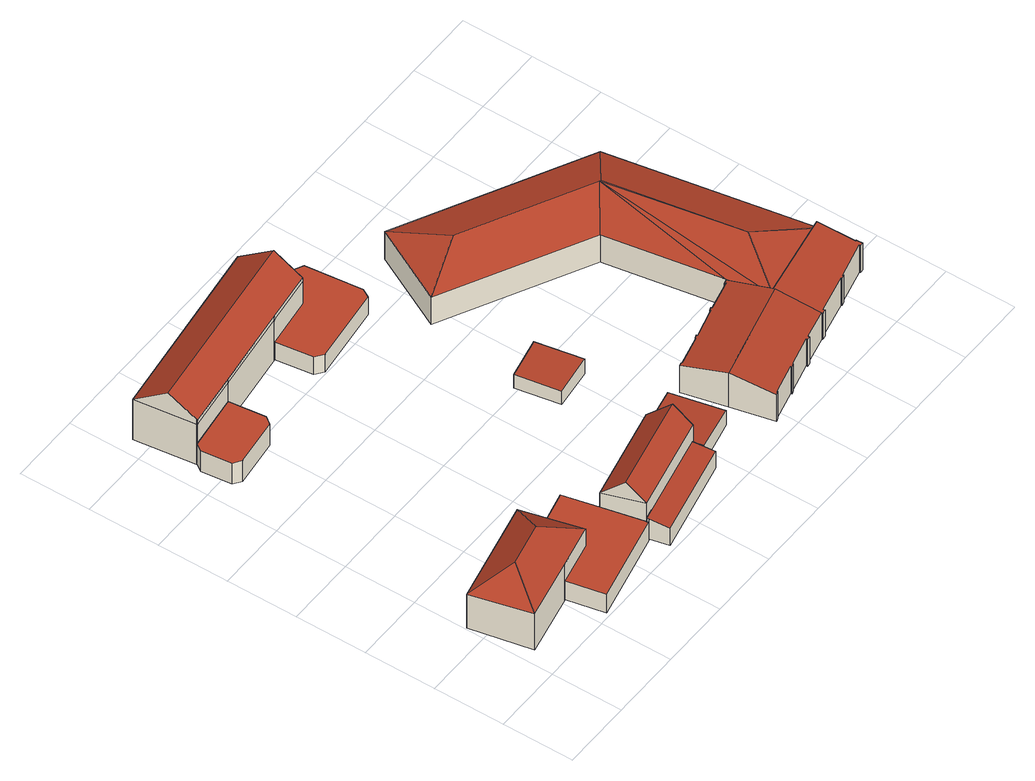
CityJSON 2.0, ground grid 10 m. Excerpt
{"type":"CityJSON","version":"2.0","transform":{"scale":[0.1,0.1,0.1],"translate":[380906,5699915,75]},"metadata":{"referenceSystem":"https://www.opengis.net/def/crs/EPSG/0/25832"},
"CityObjects":{
"building1":{"type":"Building","attributes":{"Gemeindeschluessel":"05954036","Geometrietyp2DReferenz":"3000","function":"31001_2010","roofType":"5000","measuredHeight":9.81},"address":[{"country":"Germany","locality":"Witten","thoroughfareNumber":"29","thoroughfareName":"Querenburger Straße"}],"geometry":[{"type":"Solid","lod":"2","boundaries":[[[[0,1,2,3]],[[4,5,1,0]],[[6,7,5,4]],[[8,9,7,6]],[[10,11,9,8]],[[3,2,11,10]],[[3,10,12]],[[4,0,13,6]],[[6,13,12,10,8]],[[0,3,12,13]],[[1,5,7,9,11,2]]]],"semantics":{"surfaces":[{"type":"WallSurface"},{"type":"RoofSurface"},{"type":"GroundSurface"}],"values":[[0,0,0,0,0,0,1,1,1,1,2]]}}]},
"building2":{"type":"Building","attributes":{"Gemeindeschluessel":"05954036","Geometrietyp2DReferenz":"3000","function":"31001_2010","roofType":"1000","measuredHeight":3.23},"geometry":[{"type":"Solid","lod":"2","boundaries":[[[[14,15,16,17]],[[18,19,15,14]],[[20,21,19,18]],[[22,23,21,20]],[[24,25,23,22]],[[26,27,25,24]],[[28,29,27,26]],[[17,16,29,28]],[[26,24,22,20,18,14,17,28]],[[15,19,21,23,25,27,29,16]]]],"semantics":{"surfaces":[{"type":"WallSurface"},{"type":"RoofSurface"},{"type":"GroundSurface"}],"values":[[0,0,0,0,0,0,0,0,1,2]]}}]},
"building3":{"type":"Building","attributes":{"Gemeindeschluessel":"05954036","Geometrietyp2DReferenz":"3000","function":"31001_1100","roofType":"1000","measuredHeight":3.6},"geometry":[{"type":"Solid","lod":"2","boundaries":[[[[30,31,32,33]],[[34,35,31,30]],[[36,37,35,34]],[[38,39,37,36]],[[40,41,39,38]],[[42,43,41,40]],[[44,45,43,42]],[[33,32,45,44]],[[42,40,38,36,34,30,33,44]],[[31,35,37,39,41,43,45,32]]]],"semantics":{"surfaces":[{"type":"WallSurface"},{"type":"RoofSurface"},{"type":"GroundSurface"}],"values":[[0,0,0,0,0,0,0,0,1,2]]}}]},
"building4":{"type":"Building","attributes":{"Gemeindeschluessel":"05954036","Geometrietyp2DReferenz":"3000","function":"31001_1010","roofType":"2100","measuredHeight":3.44},"geometry":[{"type":"Solid","lod":"2","boundaries":[[[[46,47,48,49]],[[50,51,47,46]],[[52,53,51,50]],[[54,55,53,52]],[[49,48,55,54]],[[52,50,46,49,54]],[[47,51,53,55,48]]]],"semantics":{"surfaces":[{"type":"WallSurface"},{"type":"RoofSurface"},{"type":"GroundSurface"}],"values":[[0,0,0,0,0,1,2]]}}]},
"building5":{"type":"Building","attributes":{"Gemeindeschluessel":"05954036","Geometrietyp2DReferenz":"3000","function":"31001_1010","roofType":"3100","measuredHeight":8.55},"address":[{"country":"Germany","locality":"Witten","thoroughfareNumber":"27","thoroughfareName":"Querenburger Straße"}],"geometry":[{"type":"Solid","lod":"2","boundaries":[[[[56,57,58,59]],[[60,61,57,56]],[[62,63,61,60]],[[59,58,63,62]],[[56,64,60]],[[62,65,59]],[[59,65,64,56]],[[60,64,65,62]],[[57,61,63,58]]]],"semantics":{"surfaces":[{"type":"WallSurface"},{"type":"RoofSurface"},{"type":"GroundSurface"}],"values":[[0,0,0,0,0,0,1,1,2]]}}]},
"building6":{"type":"Building","attributes":{"Gemeindeschluessel":"05954036","Geometrietyp2DReferenz":"3000","function":"31001_1100","roofType":"5000","measuredHeight":10.37},"address":[{"country":"Germany","locality":"Witten","thoroughfareNumber":"25","thoroughfareName":"Querenburger Straße"}],"geometry":[{"type":"Solid","lod":"2","boundaries":[[[[66,67,68,69]],[[70,71,67,66]],[[72,73,71,70]],[[74,75,73,72]],[[76,77,75,74]],[[78,79,77,76]],[[80,81,79,78]],[[69,68,81,80]],[[82,69,80,83]],[[84,82,83,85,86,87,88,89]],[[89,88,72,70]],[[88,87,74,72]],[[87,86,76,74]],[[86,85,78,76]],[[85,83,80,78]],[[84,89,70,66]],[[82,84,66,69]],[[67,71,73,75,77,79,81,68]]]],"semantics":{"surfaces":[{"type":"WallSurface"},{"type":"RoofSurface"},{"type":"GroundSurface"}],"values":[[0,0,0,0,0,0,0,0,1,1,0,0,0,0,0,0,0,2]]}}]},
"building7":{"type":"Building","attributes":{"Gemeindeschluessel":"05954036","Geometrietyp2DReferenz":"3000","function":"31001_2460","roofType":"2100","measuredHeight":2.88},"geometry":[{"type":"Solid","lod":"2","boundaries":[[[[90,91,92,93]],[[94,95,91,90]],[[96,97,95,94]],[[98,99,97,96]],[[93,92,99,98]],[[96,94,90,93,98]],[[91,95,97,99,92]]]],"semantics":{"surfaces":[{"type":"WallSurface"},{"type":"RoofSurface"},{"type":"GroundSurface"}],"values":[[0,0,0,0,0,1,2]]}}]},
"building8":{"type":"Building","attributes":{"Gemeindeschluessel":"05954036","Geometrietyp2DReferenz":"3000","function":"31001_1100","roofType":"1000","measuredHeight":3},"geometry":[{"type":"Solid","lod":"2","boundaries":[[[[100,101,102,103]],[[104,105,101,100]],[[106,107,105,104]],[[108,109,107,106]],[[110,111,109,108]],[[112,113,111,110]],[[114,115,113,112]],[[116,117,115,114]],[[103,102,117,116]],[[114,112,110,108,106,104,100,103,116]],[[101,105,107,109,111,113,115,117,102]]]],"semantics":{"surfaces":[{"type":"WallSurface"},{"type":"RoofSurface"},{"type":"GroundSurface"}],"values":[[0,0,0,0,0,0,0,0,0,1,2]]}}]},
"building9":{"type":"Building","attributes":{"Gemeindeschluessel":"05954036","Geometrietyp2DReferenz":"3000","function":"31001_2460","roofType":"2100","measuredHeight":2.59},"geometry":[{"type":"Solid","lod":"2","boundaries":[[[[118,119,120,121]],[[122,123,119,118]],[[124,125,123,122]],[[121,120,125,124]],[[122,118,121,124]],[[119,123,125,120]]]],"semantics":{"surfaces":[{"type":"WallSurface"},{"type":"RoofSurface"},{"type":"GroundSurface"}],"values":[[0,0,0,0,1,2]]}}]},
"building10":{"type":"Building","attributes":{"Gemeindeschluessel":"05954036","Geometrietyp2DReferenz":"3000","function":"31001_2100"},"children":["building10-1","building10-2"]},
"building10-1":{"type":"BuildingPart","attributes":{"roofType":"3100","measuredHeight":5.89},"parents":["building10"],"geometry":[{"type":"Solid","lod":"2","boundaries":[[[[126,127,128,129]],[[130,131,127,126]],[[132,133,131,130]],[[134,135,133,132]],[[136,137,135,134]],[[138,139,137,136]],[[140,141,139,138]],[[142,143,141,140]],[[144,145,143,142]],[[146,147,145,144]],[[148,149,147,146]],[[150,151,149,148]],[[152,153,151,150]],[[154,155,153,152]],[[156,157,155,154]],[[158,159,157,156]],[[160,161,159,158]],[[162,163,161,160]],[[164,165,163,162]],[[166,167,165,164]],[[168,169,167,166]],[[170,171,169,168]],[[172,173,171,170]],[[174,175,173,172]],[[176,177,175,174]],[[178,179,180,181,182]],[[129,128,179,178]],[[176,174,172,170,168,166,164,162,160,158,156,154,152,150,148,146,183]],[[144,142,140,138,136,134,132,130,126,129,178,182,183,146]],[[127,131,133,135,137,139,141,143,145,147,149,151,153,155,157,159,161,163,165,167,169,171,173,175,177,184,180,179,128]],[[176,183,185]],[[177,176,185,184]],[[181,185,183,182]],[[185,181,180,184]]]],"semantics":{"surfaces":[{"type":"WallSurface"},{"type":"RoofSurface"},{"type":"GroundSurface"},{"type":"ClosureSurface"}],"values":[[0,0,0,0,0,0,0,0,0,0,0,0,0,0,0,0,0,0,0,0,0,0,0,0,0,0,0,1,1,2,0,3,0,3]]}}]},
"building10-2":{"type":"BuildingPart","attributes":{"roofType":"2100","measuredHeight":5.85},"parents":["building10"],"geometry":[{"type":"Solid","lod":"2","boundaries":[[[[186,187,177,176]],[[188,189,187,186]],[[190,191,189,188]],[[192,193,191,190]],[[194,195,193,192]],[[196,197,195,194]],[[198,199,197,196]],[[200,201,199,198]],[[202,203,201,200]],[[204,205,203,202]],[[206,207,205,204]],[[208,209,207,206]],[[210,211,209,208]],[[212,213,211,210]],[[214,215,213,212]],[[181,180,215,214]],[[214,212,210,208,206,204,202,200,198,196,194,192,190,188,186,176,185,181]],[[187,189,191,193,195,197,199,201,203,205,207,209,211,213,215,180,184,177]],[[184,185,176,177]],[[180,181,185,184]]]],"semantics":{"surfaces":[{"type":"WallSurface"},{"type":"RoofSurface"},{"type":"GroundSurface"},{"type":"ClosureSurface"}],"values":[[0,0,0,0,0,0,0,0,0,0,0,0,0,0,0,0,1,2,3,3]]}}]},
"building11":{"type":"Building","attributes":{"Gemeindeschluessel":"05954036","Geometrietyp2DReferenz":"3000","function":"31001_2100","roofType":"5000","measuredHeight":6.95},"geometry":[{"type":"Solid","lod":"2","boundaries":[[[[216,217,218,219]],[[220,221,217,216]],[[222,223,221,220]],[[224,225,223,222]],[[226,227,225,224]],[[228,229,227,226]],[[230,231,229,228]],[[219,218,231,230]],[[232,233,234]],[[226,232,234]],[[228,226,234]],[[234,230,228]],[[224,222,232]],[[232,226,224]],[[232,222,220,233]],[[234,233,220,216,235]],[[216,219,235]],[[235,219,230,234]],[[217,221,223,225,227,229,231,218]]]],"semantics":{"surfaces":[{"type":"WallSurface"},{"type":"RoofSurface"},{"type":"GroundSurface"}],"values":[[0,0,0,0,0,0,0,0,1,1,1,1,1,1,1,1,1,1,2]]}}]}
},
"vertices":[
[149,157,59],[149,157,1],[2,126,1],[2,126,59],[155,129,60],[155,129,1],[167,71,63],[167,71,1],[106,58,63],[106,58,1],[20,40,63],[20,40,1],[48,88,99],[109,101,99],
[117,5,34],[117,5,2],[241,32,2],[241,32,34],[106,58,34],[106,58,2],[167,71,34],[167,71,2],[155,129,34],[155,129,2],[217,143,34],[217,143,2],[228,94,34],[228,94,2],[241,35,34],[241,35,2],
[29,485,40],[29,485,4],[40,477,4],[40,477,40],[24,527,40],[24,527,4],[32,538,40],[32,538,4],[32,537,40],[32,537,4],[108,547,40],[108,547,4],[114,496,40],[114,496,4],[106,485,40],[106,485,4],
[241,35,40],[241,35,6],[241,32,6],[241,32,40],[373,64,40],[373,64,6],[380,34,35],[380,34,6],[247,5,35],[247,5,6],
[363,123,58],[363,123,5],[228,94,5],[228,94,58],[376,64,65],[376,64,5],[241,35,65],[241,35,5],[371,90,90],[235,61,90],
[287,607,72],[287,607,3],[281,656,3],[281,656,72],[292,570,72],[292,570,3],[222,561,72],[222,561,3],[108,547,72],[108,547,3],[32,537,72],[32,537,3],[32,538,72],[32,538,3],[21,623,72],[21,623,3],[287,608,107],[27,576,107],[287,607,106],[32,538,80],[32,537,79],[108,547,79],[222,561,79],[292,570,79],
[363,123,36],[363,123,7],[376,64,7],[376,64,36],[427,137,32],[427,137,7],[443,64,32],[443,64,7],[379,50,36],[379,50,7],
[229,509,35],[229,509,5],[240,500,5],[240,500,35],[222,561,35],[222,561,5],[292,570,35],[292,570,5],[287,607,35],[287,607,5],[328,612,35],[328,612,5],[343,604,35],[343,604,5],[352,525,35],[352,525,5],[345,513,35],[345,513,5],
[359,242,28],[359,242,5],[415,249,5],[415,249,31],[348,304,28],[348,304,5],[403,314,31],[403,314,5],
[577,41,52],[577,41,6],[582,42,6],[582,42,52],[577,43,52],[577,43,6],[535,33,52],[535,33,6],[535,32,52],[535,32,6],[530,30,52],[530,30,6],[530,32,52],[530,32,6],[488,22,52],[488,22,6],[488,21,52],[488,21,6],[483,19,52],[483,19,6],[469,79,65],[469,79,6],[455,140,52],[455,140,6],[460,141,52],[460,141,6],[461,140,52],[461,140,6],[502,150,52],[502,150,6],[502,151,52],[502,151,6],[507,153,52],[507,153,6],[507,151,52],[507,151,6],[549,162,52],[549,162,6],[549,163,51],[549,163,6],[554,165,51],[554,165,6],[554,163,52],[554,163,6],[596,173,52],[596,173,6],[595,175,51],[595,175,6],[601,176,51],[601,176,6],[612,116,64],[612,116,6],[582,44,52],[582,44,6],[622,53,6],[622,53,51],[622,53,52],[612,113,65],[612,113,6],[612,113,64],
[730,137,64],[730,137,6],[739,86,54],[739,86,6],[740,87,54],[740,87,6],[742,79,52],[742,79,6],[737,78,52],[737,78,6],[736,80,53],[736,80,6],[686,68,52],[686,68,6],[687,67,52],[687,67,6],[681,65,52],[681,65,6],[681,67,52],[681,67,6],[628,55,51],[628,55,6],[629,53,51],[629,53,6],[624,52,51],[624,52,6],[623,52,51],[623,52,6],[623,53,51],[623,53,6],
[430,549,52],[430,549,5],[375,443,5],[375,443,52],[683,417,52],[683,417,5],[732,137,52],[732,137,5],[730,137,52],[730,137,5],[612,116,52],[612,116,5],[601,176,52],[601,176,5],[573,339,52],[573,339,5],[661,187,75],[628,377,75],[627,378,74],[455,468,74]
]}
